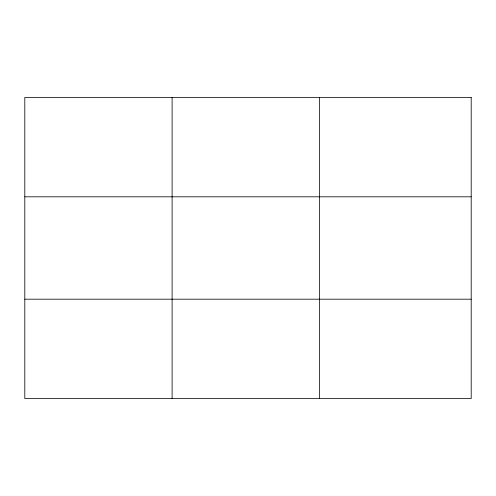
<?xml version="1.0" encoding="UTF-8"?>
<svg xmlns="http://www.w3.org/2000/svg" width="496" height="496" viewBox="0 0 496 496"><rect width="100%" height="100%" fill="white"/><g stroke="black" fill="none" stroke-linecap="round" stroke-linejoin="round"><path stroke-width="0.74" d="M172.112 97.439L172.112 398.561M319.424 97.439L319.424 398.561M24.8 196.813L471.2 196.813M24.8 299.187L471.2 299.187M471.2 97.439L471.2 398.561L24.8 398.561L24.8 97.439L471.2 97.439"/></g></svg>
